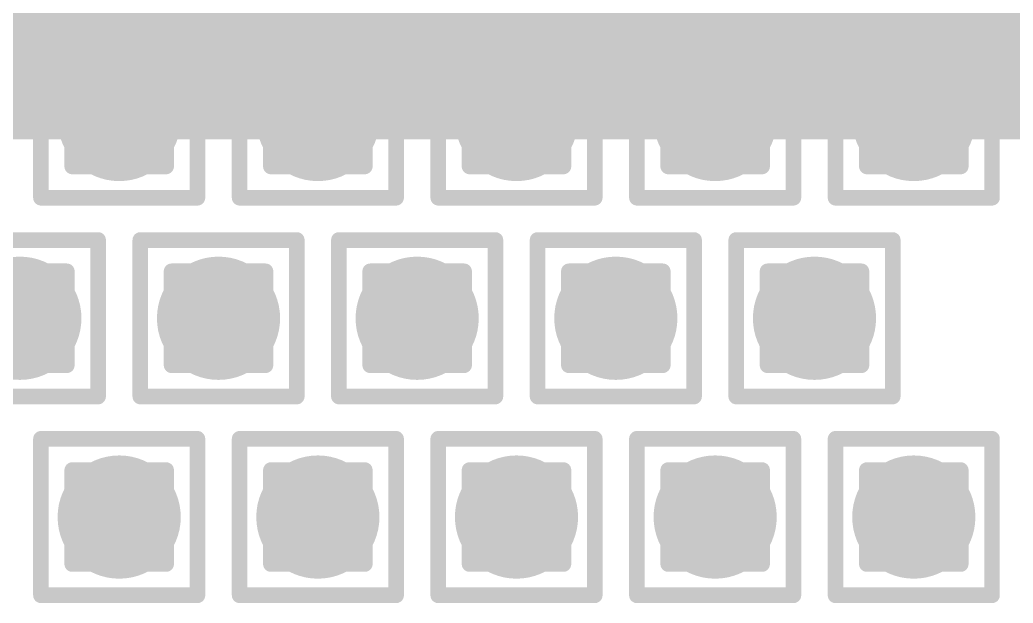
# Model space of a CAD drawing. Header units: inches. Extents: x -18 to 5357, y -8 to 5291.
# Drawn here: x 38.997 to 42.222, y 27.447 to 29.34 of the extents above; entities that cross this region are included whole.
import ezdxf

# ---------------------------------------------------------------- set-up
doc = ezdxf.new("R2010")
doc.units = ezdxf.units.IN
for name, color, linetype in [('Bottom Layer', 5, 'Continuous'), ('Drill Drawing', 1, 'Continuous'), ('Ground', 16, 'Continuous'), ('Power', 76, 'Continuous'), ('Top Layer', 1, 'Continuous'), ('Via Holes', 16, 'Continuous')]:
    doc.layers.add(name, color=color, linetype=linetype)

msp = doc.modelspace()

# ---------------------------------------------------------------- hatches: boundary and pattern name
at = {"layer": 'Bottom Layer'}
h = msp.add_hatch(color=5, dxfattribs=at)
edge = h.paths.add_edge_path()
edge.add_arc((39.3192, 29.017), 0.2, 0, 360)
h = msp.add_hatch(color=5, dxfattribs=at)
edge = h.paths.add_edge_path()
edge.add_arc((39.9644, 29.017), 0.2, 0, 360)
h = msp.add_hatch(color=5, dxfattribs=at)
edge = h.paths.add_edge_path()
edge.add_arc((40.6095, 29.017), 0.2, 0, 360)
h = msp.add_hatch(color=5, dxfattribs=at)
edge = h.paths.add_edge_path()
edge.add_arc((41.2547, 29.017), 0.2, 0, 360)
h = msp.add_hatch(color=5, dxfattribs=at)
edge = h.paths.add_edge_path()
edge.add_arc((41.8998, 29.017), 0.2, 0, 360)
h = msp.add_hatch(color=5, dxfattribs=at)
edge = h.paths.add_edge_path()
edge.add_arc((38.9966, 28.3718), 0.2, 0, 360)
h = msp.add_hatch(color=5, dxfattribs=at)
edge = h.paths.add_edge_path()
edge.add_arc((39.6418, 28.3718), 0.2, 0, 360)
h = msp.add_hatch(color=5, dxfattribs=at)
edge = h.paths.add_edge_path()
edge.add_arc((40.2869, 28.3718), 0.2, 0, 360)
h = msp.add_hatch(color=5, dxfattribs=at)
edge = h.paths.add_edge_path()
edge.add_arc((40.9321, 28.3718), 0.2, 0, 360)
h = msp.add_hatch(color=5, dxfattribs=at)
edge = h.paths.add_edge_path()
edge.add_arc((41.5773, 28.3718), 0.2, 0, 360)
h = msp.add_hatch(color=5, dxfattribs=at)
edge = h.paths.add_edge_path()
edge.add_arc((39.3192, 27.7266), 0.2, 0, 360)
h = msp.add_hatch(color=5, dxfattribs=at)
edge = h.paths.add_edge_path()
edge.add_arc((39.9644, 27.7266), 0.2, 0, 360)
h = msp.add_hatch(color=5, dxfattribs=at)
edge = h.paths.add_edge_path()
edge.add_arc((40.6095, 27.7266), 0.2, 0, 360)
h = msp.add_hatch(color=5, dxfattribs=at)
edge = h.paths.add_edge_path()
edge.add_arc((41.2547, 27.7266), 0.2, 0, 360)
h = msp.add_hatch(color=5, dxfattribs=at)
edge = h.paths.add_edge_path()
edge.add_arc((41.8998, 27.7266), 0.2, 0, 360)
at = {"layer": 'Ground'}
h = msp.add_hatch(color=16, dxfattribs=at)
edge = h.paths.add_edge_path()
edge.add_arc((39.3192, 29.017), 0.2, 0, 360)
h = msp.add_hatch(color=16, dxfattribs=at)
edge = h.paths.add_edge_path()
edge.add_arc((39.9644, 29.017), 0.2, 0, 360)
h = msp.add_hatch(color=16, dxfattribs=at)
edge = h.paths.add_edge_path()
edge.add_arc((40.6095, 29.017), 0.2, 0, 360)
h = msp.add_hatch(color=16, dxfattribs=at)
edge = h.paths.add_edge_path()
edge.add_arc((41.2547, 29.017), 0.2, 0, 360)
h = msp.add_hatch(color=16, dxfattribs=at)
edge = h.paths.add_edge_path()
edge.add_arc((41.8998, 29.017), 0.2, 0, 360)
h = msp.add_hatch(color=16, dxfattribs=at)
edge = h.paths.add_edge_path()
edge.add_arc((38.9966, 28.3718), 0.2, 0, 360)
h = msp.add_hatch(color=16, dxfattribs=at)
edge = h.paths.add_edge_path()
edge.add_arc((39.6418, 28.3718), 0.2, 0, 360)
h = msp.add_hatch(color=16, dxfattribs=at)
edge = h.paths.add_edge_path()
edge.add_arc((40.2869, 28.3718), 0.2, 0, 360)
h = msp.add_hatch(color=16, dxfattribs=at)
edge = h.paths.add_edge_path()
edge.add_arc((40.9321, 28.3718), 0.2, 0, 360)
h = msp.add_hatch(color=16, dxfattribs=at)
edge = h.paths.add_edge_path()
edge.add_arc((41.5773, 28.3718), 0.2, 0, 360)
h = msp.add_hatch(color=16, dxfattribs=at)
edge = h.paths.add_edge_path()
edge.add_arc((39.3192, 27.7266), 0.2, 0, 360)
h = msp.add_hatch(color=16, dxfattribs=at)
edge = h.paths.add_edge_path()
edge.add_arc((39.9644, 27.7266), 0.2, 0, 360)
h = msp.add_hatch(color=16, dxfattribs=at)
edge = h.paths.add_edge_path()
edge.add_arc((40.6095, 27.7266), 0.2, 0, 360)
h = msp.add_hatch(color=16, dxfattribs=at)
edge = h.paths.add_edge_path()
edge.add_arc((41.2547, 27.7266), 0.2, 0, 360)
h = msp.add_hatch(color=16, dxfattribs=at)
edge = h.paths.add_edge_path()
edge.add_arc((41.8998, 27.7266), 0.2, 0, 360)
at = {"layer": 'Power'}
h = msp.add_hatch(color=76, dxfattribs=at)
edge = h.paths.add_edge_path()
edge.add_arc((39.3192, 29.017), 0.2, 0, 360)
h = msp.add_hatch(color=76, dxfattribs=at)
edge = h.paths.add_edge_path()
edge.add_arc((39.9644, 29.017), 0.2, 0, 360)
h = msp.add_hatch(color=76, dxfattribs=at)
edge = h.paths.add_edge_path()
edge.add_arc((40.6095, 29.017), 0.2, 0, 360)
h = msp.add_hatch(color=76, dxfattribs=at)
edge = h.paths.add_edge_path()
edge.add_arc((41.2547, 29.017), 0.2, 0, 360)
h = msp.add_hatch(color=76, dxfattribs=at)
edge = h.paths.add_edge_path()
edge.add_arc((41.8998, 29.017), 0.2, 0, 360)
h = msp.add_hatch(color=76, dxfattribs=at)
edge = h.paths.add_edge_path()
edge.add_arc((38.9966, 28.3718), 0.2, 0, 360)
h = msp.add_hatch(color=76, dxfattribs=at)
edge = h.paths.add_edge_path()
edge.add_arc((39.6418, 28.3718), 0.2, 0, 360)
h = msp.add_hatch(color=76, dxfattribs=at)
edge = h.paths.add_edge_path()
edge.add_arc((40.2869, 28.3718), 0.2, 0, 360)
h = msp.add_hatch(color=76, dxfattribs=at)
edge = h.paths.add_edge_path()
edge.add_arc((40.9321, 28.3718), 0.2, 0, 360)
h = msp.add_hatch(color=76, dxfattribs=at)
edge = h.paths.add_edge_path()
edge.add_arc((41.5773, 28.3718), 0.2, 0, 360)
h = msp.add_hatch(color=76, dxfattribs=at)
edge = h.paths.add_edge_path()
edge.add_arc((39.3192, 27.7266), 0.2, 0, 360)
h = msp.add_hatch(color=76, dxfattribs=at)
edge = h.paths.add_edge_path()
edge.add_arc((39.9644, 27.7266), 0.2, 0, 360)
h = msp.add_hatch(color=76, dxfattribs=at)
edge = h.paths.add_edge_path()
edge.add_arc((40.6095, 27.7266), 0.2, 0, 360)
h = msp.add_hatch(color=76, dxfattribs=at)
edge = h.paths.add_edge_path()
edge.add_arc((41.2547, 27.7266), 0.2, 0, 360)
h = msp.add_hatch(color=76, dxfattribs=at)
edge = h.paths.add_edge_path()
edge.add_arc((41.8998, 27.7266), 0.2, 0, 360)
at = {"layer": 'Top Layer'}
msp.add_hatch(color=1, dxfattribs=at).paths.add_polyline_path([(34.0217, 28.9523), (42.7584, 28.9523), (42.7584, 31.6759), (34.0217, 31.6759)])
h = msp.add_hatch(color=1, dxfattribs=at)
edge = h.paths.add_edge_path()
edge.add_arc((39.3192, 29.017), 0.2, 0, 360)
h = msp.add_hatch(color=1, dxfattribs=at)
edge = h.paths.add_edge_path()
edge.add_arc((39.9644, 29.017), 0.2, 0, 360)
h = msp.add_hatch(color=1, dxfattribs=at)
edge = h.paths.add_edge_path()
edge.add_arc((40.6095, 29.017), 0.2, 0, 360)
h = msp.add_hatch(color=1, dxfattribs=at)
edge = h.paths.add_edge_path()
edge.add_arc((41.2547, 29.017), 0.2, 0, 360)
h = msp.add_hatch(color=1, dxfattribs=at)
edge = h.paths.add_edge_path()
edge.add_arc((41.8998, 29.017), 0.2, 0, 360)
h = msp.add_hatch(color=1, dxfattribs=at)
edge = h.paths.add_edge_path()
edge.add_arc((38.9966, 28.3718), 0.2, 0, 360)
h = msp.add_hatch(color=1, dxfattribs=at)
edge = h.paths.add_edge_path()
edge.add_arc((39.6418, 28.3718), 0.2, 0, 360)
h = msp.add_hatch(color=1, dxfattribs=at)
edge = h.paths.add_edge_path()
edge.add_arc((40.2869, 28.3718), 0.2, 0, 360)
h = msp.add_hatch(color=1, dxfattribs=at)
edge = h.paths.add_edge_path()
edge.add_arc((40.9321, 28.3718), 0.2, 0, 360)
h = msp.add_hatch(color=1, dxfattribs=at)
edge = h.paths.add_edge_path()
edge.add_arc((41.5773, 28.3718), 0.2, 0, 360)
h = msp.add_hatch(color=1, dxfattribs=at)
edge = h.paths.add_edge_path()
edge.add_arc((39.3192, 27.7266), 0.2, 0, 360)
h = msp.add_hatch(color=1, dxfattribs=at)
edge = h.paths.add_edge_path()
edge.add_arc((39.9644, 27.7266), 0.2, 0, 360)
h = msp.add_hatch(color=1, dxfattribs=at)
edge = h.paths.add_edge_path()
edge.add_arc((40.6095, 27.7266), 0.2, 0, 360)
h = msp.add_hatch(color=1, dxfattribs=at)
edge = h.paths.add_edge_path()
edge.add_arc((41.2547, 27.7266), 0.2, 0, 360)
h = msp.add_hatch(color=1, dxfattribs=at)
edge = h.paths.add_edge_path()
edge.add_arc((41.8998, 27.7266), 0.2, 0, 360)
at = {"layer": 'Via Holes'}
h = msp.add_hatch(color=7, dxfattribs=at)
edge = h.paths.add_edge_path()
edge.add_arc((39.3192, 29.017), 0.1, 0, 360)
h = msp.add_hatch(color=7, dxfattribs=at)
edge = h.paths.add_edge_path()
edge.add_arc((39.9644, 29.017), 0.1, 0, 360)
h = msp.add_hatch(color=7, dxfattribs=at)
edge = h.paths.add_edge_path()
edge.add_arc((40.6095, 29.017), 0.1, 0, 360)
h = msp.add_hatch(color=7, dxfattribs=at)
edge = h.paths.add_edge_path()
edge.add_arc((41.2547, 29.017), 0.1, 0, 360)
h = msp.add_hatch(color=7, dxfattribs=at)
edge = h.paths.add_edge_path()
edge.add_arc((41.8998, 29.017), 0.1, 0, 360)
h = msp.add_hatch(color=7, dxfattribs=at)
edge = h.paths.add_edge_path()
edge.add_arc((38.9966, 28.3718), 0.1, 0, 360)
h = msp.add_hatch(color=7, dxfattribs=at)
edge = h.paths.add_edge_path()
edge.add_arc((39.6418, 28.3718), 0.1, 0, 360)
h = msp.add_hatch(color=7, dxfattribs=at)
edge = h.paths.add_edge_path()
edge.add_arc((40.2869, 28.3718), 0.1, 0, 360)
h = msp.add_hatch(color=7, dxfattribs=at)
edge = h.paths.add_edge_path()
edge.add_arc((40.9321, 28.3718), 0.1, 0, 360)
h = msp.add_hatch(color=7, dxfattribs=at)
edge = h.paths.add_edge_path()
edge.add_arc((41.5773, 28.3718), 0.1, 0, 360)
h = msp.add_hatch(color=7, dxfattribs=at)
edge = h.paths.add_edge_path()
edge.add_arc((39.3192, 27.7266), 0.1, 0, 360)
h = msp.add_hatch(color=7, dxfattribs=at)
edge = h.paths.add_edge_path()
edge.add_arc((39.9644, 27.7266), 0.1, 0, 360)
h = msp.add_hatch(color=7, dxfattribs=at)
edge = h.paths.add_edge_path()
edge.add_arc((40.6095, 27.7266), 0.1, 0, 360)
h = msp.add_hatch(color=7, dxfattribs=at)
edge = h.paths.add_edge_path()
edge.add_arc((41.2547, 27.7266), 0.1, 0, 360)
h = msp.add_hatch(color=7, dxfattribs=at)
edge = h.paths.add_edge_path()
edge.add_arc((41.8998, 27.7266), 0.1, 0, 360)

# ---------------------------------------------------------------- linework, layer by layer
at = {"layer": 'Drill Drawing'}
for points in [[(39.0652, 29.271, 0.0508, 0.0508, 0), (39.5732, 29.271, 0.0508, 0.0508, 0)], [(39.0652, 28.763, 0.0508, 0.0508, 0), (39.0652, 29.271, 0.0508, 0.0508, 0)], [(39.5732, 28.763, 0.0508, 0.0508, 0), (39.5732, 29.271, 0.0508, 0.0508, 0)], [(39.7104, 29.271, 0.0508, 0.0508, 0), (40.2184, 29.271, 0.0508, 0.0508, 0)], [(39.7104, 28.763, 0.0508, 0.0508, 0), (39.7104, 29.271, 0.0508, 0.0508, 0)], [(40.2184, 28.763, 0.0508, 0.0508, 0), (40.2184, 29.271, 0.0508, 0.0508, 0)], [(40.3555, 29.271, 0.0508, 0.0508, 0), (40.8635, 29.271, 0.0508, 0.0508, 0)], [(40.3555, 28.763, 0.0508, 0.0508, 0), (40.3555, 29.271, 0.0508, 0.0508, 0)], [(40.8635, 28.763, 0.0508, 0.0508, 0), (40.8635, 29.271, 0.0508, 0.0508, 0)], [(41.0007, 29.271, 0.0508, 0.0508, 0), (41.5087, 29.271, 0.0508, 0.0508, 0)], [(41.0007, 28.763, 0.0508, 0.0508, 0), (41.0007, 29.271, 0.0508, 0.0508, 0)], [(41.5087, 28.763, 0.0508, 0.0508, 0), (41.5087, 29.271, 0.0508, 0.0508, 0)], [(41.6458, 29.271, 0.0508, 0.0508, 0), (42.1538, 29.271, 0.0508, 0.0508, 0)], [(41.6458, 28.763, 0.0508, 0.0508, 0), (41.6458, 29.271, 0.0508, 0.0508, 0)], [(42.1538, 28.763, 0.0508, 0.0508, 0), (42.1538, 29.271, 0.0508, 0.0508, 0)], [(39.1668, 29.1694, 0.0508, 0.0508, 0), (39.4716, 29.1694, 0.0508, 0.0508, 0)], [(39.1668, 28.8646, 0.0508, 0.0508, 0), (39.1668, 29.1694, 0.0508, 0.0508, 0)], [(39.4716, 28.8646, 0.0508, 0.0508, 0), (39.4716, 29.1694, 0.0508, 0.0508, 0)], [(39.812, 29.1694, 0.0508, 0.0508, 0), (40.1168, 29.1694, 0.0508, 0.0508, 0)], [(39.812, 28.8646, 0.0508, 0.0508, 0), (39.812, 29.1694, 0.0508, 0.0508, 0)], [(40.1168, 28.8646, 0.0508, 0.0508, 0), (40.1168, 29.1694, 0.0508, 0.0508, 0)], [(40.4571, 29.1694, 0.0508, 0.0508, 0), (40.7619, 29.1694, 0.0508, 0.0508, 0)], [(40.4571, 28.8646, 0.0508, 0.0508, 0), (40.4571, 29.1694, 0.0508, 0.0508, 0)], [(40.7619, 28.8646, 0.0508, 0.0508, 0), (40.7619, 29.1694, 0.0508, 0.0508, 0)], [(41.1023, 29.1694, 0.0508, 0.0508, 0), (41.4071, 29.1694, 0.0508, 0.0508, 0)], [(41.1023, 28.8646, 0.0508, 0.0508, 0), (41.1023, 29.1694, 0.0508, 0.0508, 0)], [(41.4071, 28.8646, 0.0508, 0.0508, 0), (41.4071, 29.1694, 0.0508, 0.0508, 0)], [(41.7474, 29.1694, 0.0508, 0.0508, 0), (42.0522, 29.1694, 0.0508, 0.0508, 0)], [(41.7474, 28.8646, 0.0508, 0.0508, 0), (41.7474, 29.1694, 0.0508, 0.0508, 0)], [(42.0522, 28.8646, 0.0508, 0.0508, 0), (42.0522, 29.1694, 0.0508, 0.0508, 0)], [(39.1668, 28.8646, 0.0508, 0.0508, 0), (39.4716, 28.8646, 0.0508, 0.0508, 0)], [(39.812, 28.8646, 0.0508, 0.0508, 0), (40.1168, 28.8646, 0.0508, 0.0508, 0)], [(40.4571, 28.8646, 0.0508, 0.0508, 0), (40.7619, 28.8646, 0.0508, 0.0508, 0)], [(41.1023, 28.8646, 0.0508, 0.0508, 0), (41.4071, 28.8646, 0.0508, 0.0508, 0)], [(41.7474, 28.8646, 0.0508, 0.0508, 0), (42.0522, 28.8646, 0.0508, 0.0508, 0)], [(39.0652, 28.763, 0.0508, 0.0508, 0), (39.5732, 28.763, 0.0508, 0.0508, 0)], [(39.7104, 28.763, 0.0508, 0.0508, 0), (40.2184, 28.763, 0.0508, 0.0508, 0)], [(40.3555, 28.763, 0.0508, 0.0508, 0), (40.8635, 28.763, 0.0508, 0.0508, 0)], [(41.0007, 28.763, 0.0508, 0.0508, 0), (41.5087, 28.763, 0.0508, 0.0508, 0)], [(41.6458, 28.763, 0.0508, 0.0508, 0), (42.1538, 28.763, 0.0508, 0.0508, 0)], [(38.7426, 28.6258, 0.0508, 0.0508, 0), (39.2506, 28.6258, 0.0508, 0.0508, 0)], [(39.2506, 28.1178, 0.0508, 0.0508, 0), (39.2506, 28.6258, 0.0508, 0.0508, 0)], [(39.3878, 28.6258, 0.0508, 0.0508, 0), (39.8958, 28.6258, 0.0508, 0.0508, 0)], [(39.3878, 28.1178, 0.0508, 0.0508, 0), (39.3878, 28.6258, 0.0508, 0.0508, 0)], [(39.8958, 28.1178, 0.0508, 0.0508, 0), (39.8958, 28.6258, 0.0508, 0.0508, 0)], [(40.0329, 28.6258, 0.0508, 0.0508, 0), (40.5409, 28.6258, 0.0508, 0.0508, 0)], [(40.0329, 28.1178, 0.0508, 0.0508, 0), (40.0329, 28.6258, 0.0508, 0.0508, 0)], [(40.5409, 28.1178, 0.0508, 0.0508, 0), (40.5409, 28.6258, 0.0508, 0.0508, 0)], [(40.6781, 28.6258, 0.0508, 0.0508, 0), (41.1861, 28.6258, 0.0508, 0.0508, 0)], [(40.6781, 28.1178, 0.0508, 0.0508, 0), (40.6781, 28.6258, 0.0508, 0.0508, 0)], [(41.1861, 28.1178, 0.0508, 0.0508, 0), (41.1861, 28.6258, 0.0508, 0.0508, 0)], [(41.3233, 28.6258, 0.0508, 0.0508, 0), (41.8313, 28.6258, 0.0508, 0.0508, 0)], [(41.3233, 28.1178, 0.0508, 0.0508, 0), (41.3233, 28.6258, 0.0508, 0.0508, 0)], [(41.8313, 28.1178, 0.0508, 0.0508, 0), (41.8313, 28.6258, 0.0508, 0.0508, 0)], [(38.8442, 28.5242, 0.0508, 0.0508, 0), (39.149, 28.5242, 0.0508, 0.0508, 0)], [(39.149, 28.2194, 0.0508, 0.0508, 0), (39.149, 28.5242, 0.0508, 0.0508, 0)], [(39.4894, 28.5242, 0.0508, 0.0508, 0), (39.7942, 28.5242, 0.0508, 0.0508, 0)], [(39.4894, 28.2194, 0.0508, 0.0508, 0), (39.4894, 28.5242, 0.0508, 0.0508, 0)], [(39.7942, 28.2194, 0.0508, 0.0508, 0), (39.7942, 28.5242, 0.0508, 0.0508, 0)], [(40.1345, 28.5242, 0.0508, 0.0508, 0), (40.4393, 28.5242, 0.0508, 0.0508, 0)], [(40.1345, 28.2194, 0.0508, 0.0508, 0), (40.1345, 28.5242, 0.0508, 0.0508, 0)], [(40.4393, 28.2194, 0.0508, 0.0508, 0), (40.4393, 28.5242, 0.0508, 0.0508, 0)], [(40.7797, 28.5242, 0.0508, 0.0508, 0), (41.0845, 28.5242, 0.0508, 0.0508, 0)], [(40.7797, 28.2194, 0.0508, 0.0508, 0), (40.7797, 28.5242, 0.0508, 0.0508, 0)], [(41.0845, 28.2194, 0.0508, 0.0508, 0), (41.0845, 28.5242, 0.0508, 0.0508, 0)], [(41.4249, 28.5242, 0.0508, 0.0508, 0), (41.7297, 28.5242, 0.0508, 0.0508, 0)], [(41.4249, 28.2194, 0.0508, 0.0508, 0), (41.4249, 28.5242, 0.0508, 0.0508, 0)], [(41.7297, 28.2194, 0.0508, 0.0508, 0), (41.7297, 28.5242, 0.0508, 0.0508, 0)], [(38.8442, 28.2194, 0.0508, 0.0508, 0), (39.149, 28.2194, 0.0508, 0.0508, 0)], [(39.4894, 28.2194, 0.0508, 0.0508, 0), (39.7942, 28.2194, 0.0508, 0.0508, 0)], [(40.1345, 28.2194, 0.0508, 0.0508, 0), (40.4393, 28.2194, 0.0508, 0.0508, 0)], [(40.7797, 28.2194, 0.0508, 0.0508, 0), (41.0845, 28.2194, 0.0508, 0.0508, 0)], [(41.4249, 28.2194, 0.0508, 0.0508, 0), (41.7297, 28.2194, 0.0508, 0.0508, 0)], [(38.7426, 28.1178, 0.0508, 0.0508, 0), (39.2506, 28.1178, 0.0508, 0.0508, 0)], [(39.3878, 28.1178, 0.0508, 0.0508, 0), (39.8958, 28.1178, 0.0508, 0.0508, 0)], [(40.0329, 28.1178, 0.0508, 0.0508, 0), (40.5409, 28.1178, 0.0508, 0.0508, 0)], [(40.6781, 28.1178, 0.0508, 0.0508, 0), (41.1861, 28.1178, 0.0508, 0.0508, 0)], [(41.3233, 28.1178, 0.0508, 0.0508, 0), (41.8313, 28.1178, 0.0508, 0.0508, 0)], [(39.0652, 27.9806, 0.0508, 0.0508, 0), (39.5732, 27.9806, 0.0508, 0.0508, 0)], [(39.0652, 27.4726, 0.0508, 0.0508, 0), (39.0652, 27.9806, 0.0508, 0.0508, 0)], [(39.5732, 27.4726, 0.0508, 0.0508, 0), (39.5732, 27.9806, 0.0508, 0.0508, 0)], [(39.7104, 27.9806, 0.0508, 0.0508, 0), (40.2184, 27.9806, 0.0508, 0.0508, 0)], [(39.7104, 27.4726, 0.0508, 0.0508, 0), (39.7104, 27.9806, 0.0508, 0.0508, 0)], [(40.2184, 27.4726, 0.0508, 0.0508, 0), (40.2184, 27.9806, 0.0508, 0.0508, 0)], [(40.3555, 27.9806, 0.0508, 0.0508, 0), (40.8635, 27.9806, 0.0508, 0.0508, 0)], [(40.3555, 27.4726, 0.0508, 0.0508, 0), (40.3555, 27.9806, 0.0508, 0.0508, 0)], [(40.8635, 27.4726, 0.0508, 0.0508, 0), (40.8635, 27.9806, 0.0508, 0.0508, 0)], [(41.0007, 27.9806, 0.0508, 0.0508, 0), (41.5087, 27.9806, 0.0508, 0.0508, 0)], [(41.0007, 27.4726, 0.0508, 0.0508, 0), (41.0007, 27.9806, 0.0508, 0.0508, 0)], [(41.5087, 27.4726, 0.0508, 0.0508, 0), (41.5087, 27.9806, 0.0508, 0.0508, 0)], [(41.6458, 27.9806, 0.0508, 0.0508, 0), (42.1538, 27.9806, 0.0508, 0.0508, 0)], [(41.6458, 27.4726, 0.0508, 0.0508, 0), (41.6458, 27.9806, 0.0508, 0.0508, 0)], [(42.1538, 27.4726, 0.0508, 0.0508, 0), (42.1538, 27.9806, 0.0508, 0.0508, 0)], [(39.1668, 27.879, 0.0508, 0.0508, 0), (39.4716, 27.879, 0.0508, 0.0508, 0)], [(39.1668, 27.5742, 0.0508, 0.0508, 0), (39.1668, 27.879, 0.0508, 0.0508, 0)], [(39.4716, 27.5742, 0.0508, 0.0508, 0), (39.4716, 27.879, 0.0508, 0.0508, 0)], [(39.812, 27.879, 0.0508, 0.0508, 0), (40.1168, 27.879, 0.0508, 0.0508, 0)], [(39.812, 27.5742, 0.0508, 0.0508, 0), (39.812, 27.879, 0.0508, 0.0508, 0)], [(40.1168, 27.5742, 0.0508, 0.0508, 0), (40.1168, 27.879, 0.0508, 0.0508, 0)], [(40.4571, 27.879, 0.0508, 0.0508, 0), (40.7619, 27.879, 0.0508, 0.0508, 0)], [(40.4571, 27.5742, 0.0508, 0.0508, 0), (40.4571, 27.879, 0.0508, 0.0508, 0)], [(40.7619, 27.5742, 0.0508, 0.0508, 0), (40.7619, 27.879, 0.0508, 0.0508, 0)], [(41.1023, 27.879, 0.0508, 0.0508, 0), (41.4071, 27.879, 0.0508, 0.0508, 0)], [(41.1023, 27.5742, 0.0508, 0.0508, 0), (41.1023, 27.879, 0.0508, 0.0508, 0)], [(41.4071, 27.5742, 0.0508, 0.0508, 0), (41.4071, 27.879, 0.0508, 0.0508, 0)], [(41.7474, 27.879, 0.0508, 0.0508, 0), (42.0522, 27.879, 0.0508, 0.0508, 0)], [(41.7474, 27.5742, 0.0508, 0.0508, 0), (41.7474, 27.879, 0.0508, 0.0508, 0)], [(42.0522, 27.5742, 0.0508, 0.0508, 0), (42.0522, 27.879, 0.0508, 0.0508, 0)], [(39.1668, 27.5742, 0.0508, 0.0508, 0), (39.4716, 27.5742, 0.0508, 0.0508, 0)], [(39.812, 27.5742, 0.0508, 0.0508, 0), (40.1168, 27.5742, 0.0508, 0.0508, 0)], [(40.4571, 27.5742, 0.0508, 0.0508, 0), (40.7619, 27.5742, 0.0508, 0.0508, 0)], [(41.1023, 27.5742, 0.0508, 0.0508, 0), (41.4071, 27.5742, 0.0508, 0.0508, 0)], [(41.7474, 27.5742, 0.0508, 0.0508, 0), (42.0522, 27.5742, 0.0508, 0.0508, 0)], [(39.0652, 27.4726, 0.0508, 0.0508, 0), (39.5732, 27.4726, 0.0508, 0.0508, 0)], [(39.7104, 27.4726, 0.0508, 0.0508, 0), (40.2184, 27.4726, 0.0508, 0.0508, 0)], [(40.3555, 27.4726, 0.0508, 0.0508, 0), (40.8635, 27.4726, 0.0508, 0.0508, 0)], [(41.0007, 27.4726, 0.0508, 0.0508, 0), (41.5087, 27.4726, 0.0508, 0.0508, 0)], [(41.6458, 27.4726, 0.0508, 0.0508, 0), (42.1538, 27.4726, 0.0508, 0.0508, 0)]]:
    msp.add_lwpolyline(points, format="xyseb", dxfattribs=at)
for points in [[(39.0525, 29.271, 0.0254, 0.0254, 1), (39.0779, 29.271, 0.0254, 0.0254, 1)], [(39.0525, 29.271, 0.0254, 0.0254, 1), (39.0779, 29.271, 0.0254, 0.0254, 1)], [(39.5605, 29.271, 0.0254, 0.0254, 1), (39.5859, 29.271, 0.0254, 0.0254, 1)], [(39.5605, 29.271, 0.0254, 0.0254, 1), (39.5859, 29.271, 0.0254, 0.0254, 1)], [(39.6977, 29.271, 0.0254, 0.0254, 1), (39.7231, 29.271, 0.0254, 0.0254, 1)], [(39.6977, 29.271, 0.0254, 0.0254, 1), (39.7231, 29.271, 0.0254, 0.0254, 1)], [(40.2057, 29.271, 0.0254, 0.0254, 1), (40.2311, 29.271, 0.0254, 0.0254, 1)], [(40.2057, 29.271, 0.0254, 0.0254, 1), (40.2311, 29.271, 0.0254, 0.0254, 1)], [(40.3428, 29.271, 0.0254, 0.0254, 1), (40.3682, 29.271, 0.0254, 0.0254, 1)], [(40.3428, 29.271, 0.0254, 0.0254, 1), (40.3682, 29.271, 0.0254, 0.0254, 1)], [(40.8508, 29.271, 0.0254, 0.0254, 1), (40.8762, 29.271, 0.0254, 0.0254, 1)], [(40.8508, 29.271, 0.0254, 0.0254, 1), (40.8762, 29.271, 0.0254, 0.0254, 1)], [(40.988, 29.271, 0.0254, 0.0254, 1), (41.0134, 29.271, 0.0254, 0.0254, 1)], [(40.988, 29.271, 0.0254, 0.0254, 1), (41.0134, 29.271, 0.0254, 0.0254, 1)], [(41.496, 29.271, 0.0254, 0.0254, 1), (41.5214, 29.271, 0.0254, 0.0254, 1)], [(41.496, 29.271, 0.0254, 0.0254, 1), (41.5214, 29.271, 0.0254, 0.0254, 1)], [(41.6331, 29.271, 0.0254, 0.0254, 1), (41.6585, 29.271, 0.0254, 0.0254, 1)], [(41.6331, 29.271, 0.0254, 0.0254, 1), (41.6585, 29.271, 0.0254, 0.0254, 1)], [(42.1411, 29.271, 0.0254, 0.0254, 1), (42.1665, 29.271, 0.0254, 0.0254, 1)], [(42.1411, 29.271, 0.0254, 0.0254, 1), (42.1665, 29.271, 0.0254, 0.0254, 1)], [(39.1541, 29.1694, 0.0254, 0.0254, 1), (39.1795, 29.1694, 0.0254, 0.0254, 1)], [(39.1541, 29.1694, 0.0254, 0.0254, 1), (39.1795, 29.1694, 0.0254, 0.0254, 1)], [(39.4589, 29.1694, 0.0254, 0.0254, 1), (39.4843, 29.1694, 0.0254, 0.0254, 1)], [(39.4589, 29.1694, 0.0254, 0.0254, 1), (39.4843, 29.1694, 0.0254, 0.0254, 1)], [(39.7993, 29.1694, 0.0254, 0.0254, 1), (39.8247, 29.1694, 0.0254, 0.0254, 1)], [(39.7993, 29.1694, 0.0254, 0.0254, 1), (39.8247, 29.1694, 0.0254, 0.0254, 1)], [(40.1041, 29.1694, 0.0254, 0.0254, 1), (40.1295, 29.1694, 0.0254, 0.0254, 1)], [(40.1041, 29.1694, 0.0254, 0.0254, 1), (40.1295, 29.1694, 0.0254, 0.0254, 1)], [(40.4444, 29.1694, 0.0254, 0.0254, 1), (40.4698, 29.1694, 0.0254, 0.0254, 1)], [(40.4444, 29.1694, 0.0254, 0.0254, 1), (40.4698, 29.1694, 0.0254, 0.0254, 1)], [(40.7492, 29.1694, 0.0254, 0.0254, 1), (40.7746, 29.1694, 0.0254, 0.0254, 1)], [(40.7492, 29.1694, 0.0254, 0.0254, 1), (40.7746, 29.1694, 0.0254, 0.0254, 1)], [(41.0896, 29.1694, 0.0254, 0.0254, 1), (41.115, 29.1694, 0.0254, 0.0254, 1)], [(41.0896, 29.1694, 0.0254, 0.0254, 1), (41.115, 29.1694, 0.0254, 0.0254, 1)], [(41.3944, 29.1694, 0.0254, 0.0254, 1), (41.4198, 29.1694, 0.0254, 0.0254, 1)], [(41.3944, 29.1694, 0.0254, 0.0254, 1), (41.4198, 29.1694, 0.0254, 0.0254, 1)], [(41.7347, 29.1694, 0.0254, 0.0254, 1), (41.7601, 29.1694, 0.0254, 0.0254, 1)], [(41.7347, 29.1694, 0.0254, 0.0254, 1), (41.7601, 29.1694, 0.0254, 0.0254, 1)], [(42.0395, 29.1694, 0.0254, 0.0254, 1), (42.0649, 29.1694, 0.0254, 0.0254, 1)], [(42.0395, 29.1694, 0.0254, 0.0254, 1), (42.0649, 29.1694, 0.0254, 0.0254, 1)], [(39.1541, 28.8646, 0.0254, 0.0254, 1), (39.1795, 28.8646, 0.0254, 0.0254, 1)], [(39.1541, 28.8646, 0.0254, 0.0254, 1), (39.1795, 28.8646, 0.0254, 0.0254, 1)], [(39.4589, 28.8646, 0.0254, 0.0254, 1), (39.4843, 28.8646, 0.0254, 0.0254, 1)], [(39.4589, 28.8646, 0.0254, 0.0254, 1), (39.4843, 28.8646, 0.0254, 0.0254, 1)], [(39.7993, 28.8646, 0.0254, 0.0254, 1), (39.8247, 28.8646, 0.0254, 0.0254, 1)], [(39.7993, 28.8646, 0.0254, 0.0254, 1), (39.8247, 28.8646, 0.0254, 0.0254, 1)], [(40.1041, 28.8646, 0.0254, 0.0254, 1), (40.1295, 28.8646, 0.0254, 0.0254, 1)], [(40.1041, 28.8646, 0.0254, 0.0254, 1), (40.1295, 28.8646, 0.0254, 0.0254, 1)], [(40.4444, 28.8646, 0.0254, 0.0254, 1), (40.4698, 28.8646, 0.0254, 0.0254, 1)], [(40.4444, 28.8646, 0.0254, 0.0254, 1), (40.4698, 28.8646, 0.0254, 0.0254, 1)], [(40.7492, 28.8646, 0.0254, 0.0254, 1), (40.7746, 28.8646, 0.0254, 0.0254, 1)], [(40.7492, 28.8646, 0.0254, 0.0254, 1), (40.7746, 28.8646, 0.0254, 0.0254, 1)], [(41.0896, 28.8646, 0.0254, 0.0254, 1), (41.115, 28.8646, 0.0254, 0.0254, 1)], [(41.0896, 28.8646, 0.0254, 0.0254, 1), (41.115, 28.8646, 0.0254, 0.0254, 1)], [(41.3944, 28.8646, 0.0254, 0.0254, 1), (41.4198, 28.8646, 0.0254, 0.0254, 1)], [(41.3944, 28.8646, 0.0254, 0.0254, 1), (41.4198, 28.8646, 0.0254, 0.0254, 1)], [(41.7347, 28.8646, 0.0254, 0.0254, 1), (41.7601, 28.8646, 0.0254, 0.0254, 1)], [(41.7347, 28.8646, 0.0254, 0.0254, 1), (41.7601, 28.8646, 0.0254, 0.0254, 1)], [(42.0395, 28.8646, 0.0254, 0.0254, 1), (42.0649, 28.8646, 0.0254, 0.0254, 1)], [(42.0395, 28.8646, 0.0254, 0.0254, 1), (42.0649, 28.8646, 0.0254, 0.0254, 1)], [(39.0525, 28.763, 0.0254, 0.0254, 1), (39.0779, 28.763, 0.0254, 0.0254, 1)], [(39.0525, 28.763, 0.0254, 0.0254, 1), (39.0779, 28.763, 0.0254, 0.0254, 1)], [(39.5605, 28.763, 0.0254, 0.0254, 1), (39.5859, 28.763, 0.0254, 0.0254, 1)], [(39.5605, 28.763, 0.0254, 0.0254, 1), (39.5859, 28.763, 0.0254, 0.0254, 1)], [(39.6977, 28.763, 0.0254, 0.0254, 1), (39.7231, 28.763, 0.0254, 0.0254, 1)], [(39.6977, 28.763, 0.0254, 0.0254, 1), (39.7231, 28.763, 0.0254, 0.0254, 1)], [(40.2057, 28.763, 0.0254, 0.0254, 1), (40.2311, 28.763, 0.0254, 0.0254, 1)], [(40.2057, 28.763, 0.0254, 0.0254, 1), (40.2311, 28.763, 0.0254, 0.0254, 1)], [(40.3428, 28.763, 0.0254, 0.0254, 1), (40.3682, 28.763, 0.0254, 0.0254, 1)], [(40.3428, 28.763, 0.0254, 0.0254, 1), (40.3682, 28.763, 0.0254, 0.0254, 1)], [(40.8508, 28.763, 0.0254, 0.0254, 1), (40.8762, 28.763, 0.0254, 0.0254, 1)], [(40.8508, 28.763, 0.0254, 0.0254, 1), (40.8762, 28.763, 0.0254, 0.0254, 1)], [(40.988, 28.763, 0.0254, 0.0254, 1), (41.0134, 28.763, 0.0254, 0.0254, 1)], [(40.988, 28.763, 0.0254, 0.0254, 1), (41.0134, 28.763, 0.0254, 0.0254, 1)], [(41.496, 28.763, 0.0254, 0.0254, 1), (41.5214, 28.763, 0.0254, 0.0254, 1)], [(41.496, 28.763, 0.0254, 0.0254, 1), (41.5214, 28.763, 0.0254, 0.0254, 1)], [(41.6331, 28.763, 0.0254, 0.0254, 1), (41.6585, 28.763, 0.0254, 0.0254, 1)], [(41.6331, 28.763, 0.0254, 0.0254, 1), (41.6585, 28.763, 0.0254, 0.0254, 1)], [(42.1411, 28.763, 0.0254, 0.0254, 1), (42.1665, 28.763, 0.0254, 0.0254, 1)], [(42.1411, 28.763, 0.0254, 0.0254, 1), (42.1665, 28.763, 0.0254, 0.0254, 1)], [(39.2379, 28.6258, 0.0254, 0.0254, 1), (39.2633, 28.6258, 0.0254, 0.0254, 1)], [(39.2379, 28.6258, 0.0254, 0.0254, 1), (39.2633, 28.6258, 0.0254, 0.0254, 1)], [(39.3751, 28.6258, 0.0254, 0.0254, 1), (39.4005, 28.6258, 0.0254, 0.0254, 1)], [(39.3751, 28.6258, 0.0254, 0.0254, 1), (39.4005, 28.6258, 0.0254, 0.0254, 1)], [(39.8831, 28.6258, 0.0254, 0.0254, 1), (39.9085, 28.6258, 0.0254, 0.0254, 1)], [(39.8831, 28.6258, 0.0254, 0.0254, 1), (39.9085, 28.6258, 0.0254, 0.0254, 1)], [(40.0202, 28.6258, 0.0254, 0.0254, 1), (40.0456, 28.6258, 0.0254, 0.0254, 1)], [(40.0202, 28.6258, 0.0254, 0.0254, 1), (40.0456, 28.6258, 0.0254, 0.0254, 1)], [(40.5282, 28.6258, 0.0254, 0.0254, 1), (40.5536, 28.6258, 0.0254, 0.0254, 1)], [(40.5282, 28.6258, 0.0254, 0.0254, 1), (40.5536, 28.6258, 0.0254, 0.0254, 1)], [(40.6654, 28.6258, 0.0254, 0.0254, 1), (40.6908, 28.6258, 0.0254, 0.0254, 1)], [(40.6654, 28.6258, 0.0254, 0.0254, 1), (40.6908, 28.6258, 0.0254, 0.0254, 1)], [(41.1734, 28.6258, 0.0254, 0.0254, 1), (41.1988, 28.6258, 0.0254, 0.0254, 1)], [(41.1734, 28.6258, 0.0254, 0.0254, 1), (41.1988, 28.6258, 0.0254, 0.0254, 1)], [(41.3106, 28.6258, 0.0254, 0.0254, 1), (41.336, 28.6258, 0.0254, 0.0254, 1)], [(41.3106, 28.6258, 0.0254, 0.0254, 1), (41.336, 28.6258, 0.0254, 0.0254, 1)], [(41.8186, 28.6258, 0.0254, 0.0254, 1), (41.844, 28.6258, 0.0254, 0.0254, 1)], [(41.8186, 28.6258, 0.0254, 0.0254, 1), (41.844, 28.6258, 0.0254, 0.0254, 1)], [(39.1363, 28.5242, 0.0254, 0.0254, 1), (39.1617, 28.5242, 0.0254, 0.0254, 1)], [(39.1363, 28.5242, 0.0254, 0.0254, 1), (39.1617, 28.5242, 0.0254, 0.0254, 1)], [(39.4767, 28.5242, 0.0254, 0.0254, 1), (39.5021, 28.5242, 0.0254, 0.0254, 1)], [(39.4767, 28.5242, 0.0254, 0.0254, 1), (39.5021, 28.5242, 0.0254, 0.0254, 1)], [(39.7815, 28.5242, 0.0254, 0.0254, 1), (39.8069, 28.5242, 0.0254, 0.0254, 1)], [(39.7815, 28.5242, 0.0254, 0.0254, 1), (39.8069, 28.5242, 0.0254, 0.0254, 1)], [(40.1218, 28.5242, 0.0254, 0.0254, 1), (40.1472, 28.5242, 0.0254, 0.0254, 1)], [(40.1218, 28.5242, 0.0254, 0.0254, 1), (40.1472, 28.5242, 0.0254, 0.0254, 1)], [(40.4266, 28.5242, 0.0254, 0.0254, 1), (40.452, 28.5242, 0.0254, 0.0254, 1)], [(40.4266, 28.5242, 0.0254, 0.0254, 1), (40.452, 28.5242, 0.0254, 0.0254, 1)], [(40.767, 28.5242, 0.0254, 0.0254, 1), (40.7924, 28.5242, 0.0254, 0.0254, 1)], [(40.767, 28.5242, 0.0254, 0.0254, 1), (40.7924, 28.5242, 0.0254, 0.0254, 1)], [(41.0718, 28.5242, 0.0254, 0.0254, 1), (41.0972, 28.5242, 0.0254, 0.0254, 1)], [(41.0718, 28.5242, 0.0254, 0.0254, 1), (41.0972, 28.5242, 0.0254, 0.0254, 1)], [(41.4122, 28.5242, 0.0254, 0.0254, 1), (41.4376, 28.5242, 0.0254, 0.0254, 1)], [(41.4122, 28.5242, 0.0254, 0.0254, 1), (41.4376, 28.5242, 0.0254, 0.0254, 1)], [(41.717, 28.5242, 0.0254, 0.0254, 1), (41.7424, 28.5242, 0.0254, 0.0254, 1)], [(41.717, 28.5242, 0.0254, 0.0254, 1), (41.7424, 28.5242, 0.0254, 0.0254, 1)], [(39.1363, 28.2194, 0.0254, 0.0254, 1), (39.1617, 28.2194, 0.0254, 0.0254, 1)], [(39.1363, 28.2194, 0.0254, 0.0254, 1), (39.1617, 28.2194, 0.0254, 0.0254, 1)], [(39.4767, 28.2194, 0.0254, 0.0254, 1), (39.5021, 28.2194, 0.0254, 0.0254, 1)], [(39.4767, 28.2194, 0.0254, 0.0254, 1), (39.5021, 28.2194, 0.0254, 0.0254, 1)], [(39.7815, 28.2194, 0.0254, 0.0254, 1), (39.8069, 28.2194, 0.0254, 0.0254, 1)], [(39.7815, 28.2194, 0.0254, 0.0254, 1), (39.8069, 28.2194, 0.0254, 0.0254, 1)], [(40.1218, 28.2194, 0.0254, 0.0254, 1), (40.1472, 28.2194, 0.0254, 0.0254, 1)], [(40.1218, 28.2194, 0.0254, 0.0254, 1), (40.1472, 28.2194, 0.0254, 0.0254, 1)], [(40.4266, 28.2194, 0.0254, 0.0254, 1), (40.452, 28.2194, 0.0254, 0.0254, 1)], [(40.4266, 28.2194, 0.0254, 0.0254, 1), (40.452, 28.2194, 0.0254, 0.0254, 1)], [(40.767, 28.2194, 0.0254, 0.0254, 1), (40.7924, 28.2194, 0.0254, 0.0254, 1)], [(40.767, 28.2194, 0.0254, 0.0254, 1), (40.7924, 28.2194, 0.0254, 0.0254, 1)], [(41.0718, 28.2194, 0.0254, 0.0254, 1), (41.0972, 28.2194, 0.0254, 0.0254, 1)], [(41.0718, 28.2194, 0.0254, 0.0254, 1), (41.0972, 28.2194, 0.0254, 0.0254, 1)], [(41.4122, 28.2194, 0.0254, 0.0254, 1), (41.4376, 28.2194, 0.0254, 0.0254, 1)], [(41.4122, 28.2194, 0.0254, 0.0254, 1), (41.4376, 28.2194, 0.0254, 0.0254, 1)], [(41.717, 28.2194, 0.0254, 0.0254, 1), (41.7424, 28.2194, 0.0254, 0.0254, 1)], [(41.717, 28.2194, 0.0254, 0.0254, 1), (41.7424, 28.2194, 0.0254, 0.0254, 1)], [(39.2379, 28.1178, 0.0254, 0.0254, 1), (39.2633, 28.1178, 0.0254, 0.0254, 1)], [(39.2379, 28.1178, 0.0254, 0.0254, 1), (39.2633, 28.1178, 0.0254, 0.0254, 1)], [(39.3751, 28.1178, 0.0254, 0.0254, 1), (39.4005, 28.1178, 0.0254, 0.0254, 1)], [(39.3751, 28.1178, 0.0254, 0.0254, 1), (39.4005, 28.1178, 0.0254, 0.0254, 1)], [(39.8831, 28.1178, 0.0254, 0.0254, 1), (39.9085, 28.1178, 0.0254, 0.0254, 1)], [(39.8831, 28.1178, 0.0254, 0.0254, 1), (39.9085, 28.1178, 0.0254, 0.0254, 1)], [(40.0202, 28.1178, 0.0254, 0.0254, 1), (40.0456, 28.1178, 0.0254, 0.0254, 1)], [(40.0202, 28.1178, 0.0254, 0.0254, 1), (40.0456, 28.1178, 0.0254, 0.0254, 1)], [(40.5282, 28.1178, 0.0254, 0.0254, 1), (40.5536, 28.1178, 0.0254, 0.0254, 1)], [(40.5282, 28.1178, 0.0254, 0.0254, 1), (40.5536, 28.1178, 0.0254, 0.0254, 1)], [(40.6654, 28.1178, 0.0254, 0.0254, 1), (40.6908, 28.1178, 0.0254, 0.0254, 1)], [(40.6654, 28.1178, 0.0254, 0.0254, 1), (40.6908, 28.1178, 0.0254, 0.0254, 1)], [(41.1734, 28.1178, 0.0254, 0.0254, 1), (41.1988, 28.1178, 0.0254, 0.0254, 1)], [(41.1734, 28.1178, 0.0254, 0.0254, 1), (41.1988, 28.1178, 0.0254, 0.0254, 1)], [(41.3106, 28.1178, 0.0254, 0.0254, 1), (41.336, 28.1178, 0.0254, 0.0254, 1)], [(41.3106, 28.1178, 0.0254, 0.0254, 1), (41.336, 28.1178, 0.0254, 0.0254, 1)], [(41.8186, 28.1178, 0.0254, 0.0254, 1), (41.844, 28.1178, 0.0254, 0.0254, 1)], [(41.8186, 28.1178, 0.0254, 0.0254, 1), (41.844, 28.1178, 0.0254, 0.0254, 1)], [(39.0525, 27.9806, 0.0254, 0.0254, 1), (39.0779, 27.9806, 0.0254, 0.0254, 1)], [(39.0525, 27.9806, 0.0254, 0.0254, 1), (39.0779, 27.9806, 0.0254, 0.0254, 1)], [(39.5605, 27.9806, 0.0254, 0.0254, 1), (39.5859, 27.9806, 0.0254, 0.0254, 1)], [(39.5605, 27.9806, 0.0254, 0.0254, 1), (39.5859, 27.9806, 0.0254, 0.0254, 1)], [(39.6977, 27.9806, 0.0254, 0.0254, 1), (39.7231, 27.9806, 0.0254, 0.0254, 1)], [(39.6977, 27.9806, 0.0254, 0.0254, 1), (39.7231, 27.9806, 0.0254, 0.0254, 1)], [(40.2057, 27.9806, 0.0254, 0.0254, 1), (40.2311, 27.9806, 0.0254, 0.0254, 1)], [(40.2057, 27.9806, 0.0254, 0.0254, 1), (40.2311, 27.9806, 0.0254, 0.0254, 1)], [(40.3428, 27.9806, 0.0254, 0.0254, 1), (40.3682, 27.9806, 0.0254, 0.0254, 1)], [(40.3428, 27.9806, 0.0254, 0.0254, 1), (40.3682, 27.9806, 0.0254, 0.0254, 1)], [(40.8508, 27.9806, 0.0254, 0.0254, 1), (40.8762, 27.9806, 0.0254, 0.0254, 1)], [(40.8508, 27.9806, 0.0254, 0.0254, 1), (40.8762, 27.9806, 0.0254, 0.0254, 1)], [(40.988, 27.9806, 0.0254, 0.0254, 1), (41.0134, 27.9806, 0.0254, 0.0254, 1)], [(40.988, 27.9806, 0.0254, 0.0254, 1), (41.0134, 27.9806, 0.0254, 0.0254, 1)], [(41.496, 27.9806, 0.0254, 0.0254, 1), (41.5214, 27.9806, 0.0254, 0.0254, 1)], [(41.496, 27.9806, 0.0254, 0.0254, 1), (41.5214, 27.9806, 0.0254, 0.0254, 1)], [(41.6331, 27.9806, 0.0254, 0.0254, 1), (41.6585, 27.9806, 0.0254, 0.0254, 1)], [(41.6331, 27.9806, 0.0254, 0.0254, 1), (41.6585, 27.9806, 0.0254, 0.0254, 1)], [(42.1411, 27.9806, 0.0254, 0.0254, 1), (42.1665, 27.9806, 0.0254, 0.0254, 1)], [(42.1411, 27.9806, 0.0254, 0.0254, 1), (42.1665, 27.9806, 0.0254, 0.0254, 1)], [(39.1541, 27.879, 0.0254, 0.0254, 1), (39.1795, 27.879, 0.0254, 0.0254, 1)], [(39.1541, 27.879, 0.0254, 0.0254, 1), (39.1795, 27.879, 0.0254, 0.0254, 1)], [(39.4589, 27.879, 0.0254, 0.0254, 1), (39.4843, 27.879, 0.0254, 0.0254, 1)], [(39.4589, 27.879, 0.0254, 0.0254, 1), (39.4843, 27.879, 0.0254, 0.0254, 1)], [(39.7993, 27.879, 0.0254, 0.0254, 1), (39.8247, 27.879, 0.0254, 0.0254, 1)], [(39.7993, 27.879, 0.0254, 0.0254, 1), (39.8247, 27.879, 0.0254, 0.0254, 1)], [(40.1041, 27.879, 0.0254, 0.0254, 1), (40.1295, 27.879, 0.0254, 0.0254, 1)], [(40.1041, 27.879, 0.0254, 0.0254, 1), (40.1295, 27.879, 0.0254, 0.0254, 1)], [(40.4444, 27.879, 0.0254, 0.0254, 1), (40.4698, 27.879, 0.0254, 0.0254, 1)], [(40.4444, 27.879, 0.0254, 0.0254, 1), (40.4698, 27.879, 0.0254, 0.0254, 1)], [(40.7492, 27.879, 0.0254, 0.0254, 1), (40.7746, 27.879, 0.0254, 0.0254, 1)], [(40.7492, 27.879, 0.0254, 0.0254, 1), (40.7746, 27.879, 0.0254, 0.0254, 1)], [(41.0896, 27.879, 0.0254, 0.0254, 1), (41.115, 27.879, 0.0254, 0.0254, 1)], [(41.0896, 27.879, 0.0254, 0.0254, 1), (41.115, 27.879, 0.0254, 0.0254, 1)], [(41.3944, 27.879, 0.0254, 0.0254, 1), (41.4198, 27.879, 0.0254, 0.0254, 1)], [(41.3944, 27.879, 0.0254, 0.0254, 1), (41.4198, 27.879, 0.0254, 0.0254, 1)], [(41.7347, 27.879, 0.0254, 0.0254, 1), (41.7601, 27.879, 0.0254, 0.0254, 1)], [(41.7347, 27.879, 0.0254, 0.0254, 1), (41.7601, 27.879, 0.0254, 0.0254, 1)], [(42.0395, 27.879, 0.0254, 0.0254, 1), (42.0649, 27.879, 0.0254, 0.0254, 1)], [(42.0395, 27.879, 0.0254, 0.0254, 1), (42.0649, 27.879, 0.0254, 0.0254, 1)], [(39.1541, 27.5742, 0.0254, 0.0254, 1), (39.1795, 27.5742, 0.0254, 0.0254, 1)], [(39.1541, 27.5742, 0.0254, 0.0254, 1), (39.1795, 27.5742, 0.0254, 0.0254, 1)], [(39.4589, 27.5742, 0.0254, 0.0254, 1), (39.4843, 27.5742, 0.0254, 0.0254, 1)], [(39.4589, 27.5742, 0.0254, 0.0254, 1), (39.4843, 27.5742, 0.0254, 0.0254, 1)], [(39.7993, 27.5742, 0.0254, 0.0254, 1), (39.8247, 27.5742, 0.0254, 0.0254, 1)], [(39.7993, 27.5742, 0.0254, 0.0254, 1), (39.8247, 27.5742, 0.0254, 0.0254, 1)], [(40.1041, 27.5742, 0.0254, 0.0254, 1), (40.1295, 27.5742, 0.0254, 0.0254, 1)], [(40.1041, 27.5742, 0.0254, 0.0254, 1), (40.1295, 27.5742, 0.0254, 0.0254, 1)], [(40.4444, 27.5742, 0.0254, 0.0254, 1), (40.4698, 27.5742, 0.0254, 0.0254, 1)], [(40.4444, 27.5742, 0.0254, 0.0254, 1), (40.4698, 27.5742, 0.0254, 0.0254, 1)], [(40.7492, 27.5742, 0.0254, 0.0254, 1), (40.7746, 27.5742, 0.0254, 0.0254, 1)], [(40.7492, 27.5742, 0.0254, 0.0254, 1), (40.7746, 27.5742, 0.0254, 0.0254, 1)], [(41.0896, 27.5742, 0.0254, 0.0254, 1), (41.115, 27.5742, 0.0254, 0.0254, 1)], [(41.0896, 27.5742, 0.0254, 0.0254, 1), (41.115, 27.5742, 0.0254, 0.0254, 1)], [(41.3944, 27.5742, 0.0254, 0.0254, 1), (41.4198, 27.5742, 0.0254, 0.0254, 1)], [(41.3944, 27.5742, 0.0254, 0.0254, 1), (41.4198, 27.5742, 0.0254, 0.0254, 1)], [(41.7347, 27.5742, 0.0254, 0.0254, 1), (41.7601, 27.5742, 0.0254, 0.0254, 1)], [(41.7347, 27.5742, 0.0254, 0.0254, 1), (41.7601, 27.5742, 0.0254, 0.0254, 1)], [(42.0395, 27.5742, 0.0254, 0.0254, 1), (42.0649, 27.5742, 0.0254, 0.0254, 1)], [(42.0395, 27.5742, 0.0254, 0.0254, 1), (42.0649, 27.5742, 0.0254, 0.0254, 1)], [(39.0525, 27.4726, 0.0254, 0.0254, 1), (39.0779, 27.4726, 0.0254, 0.0254, 1)], [(39.0525, 27.4726, 0.0254, 0.0254, 1), (39.0779, 27.4726, 0.0254, 0.0254, 1)], [(39.5605, 27.4726, 0.0254, 0.0254, 1), (39.5859, 27.4726, 0.0254, 0.0254, 1)], [(39.5605, 27.4726, 0.0254, 0.0254, 1), (39.5859, 27.4726, 0.0254, 0.0254, 1)], [(39.6977, 27.4726, 0.0254, 0.0254, 1), (39.7231, 27.4726, 0.0254, 0.0254, 1)], [(39.6977, 27.4726, 0.0254, 0.0254, 1), (39.7231, 27.4726, 0.0254, 0.0254, 1)], [(40.2057, 27.4726, 0.0254, 0.0254, 1), (40.2311, 27.4726, 0.0254, 0.0254, 1)], [(40.2057, 27.4726, 0.0254, 0.0254, 1), (40.2311, 27.4726, 0.0254, 0.0254, 1)], [(40.3428, 27.4726, 0.0254, 0.0254, 1), (40.3682, 27.4726, 0.0254, 0.0254, 1)], [(40.3428, 27.4726, 0.0254, 0.0254, 1), (40.3682, 27.4726, 0.0254, 0.0254, 1)], [(40.8508, 27.4726, 0.0254, 0.0254, 1), (40.8762, 27.4726, 0.0254, 0.0254, 1)], [(40.8508, 27.4726, 0.0254, 0.0254, 1), (40.8762, 27.4726, 0.0254, 0.0254, 1)], [(40.988, 27.4726, 0.0254, 0.0254, 1), (41.0134, 27.4726, 0.0254, 0.0254, 1)], [(40.988, 27.4726, 0.0254, 0.0254, 1), (41.0134, 27.4726, 0.0254, 0.0254, 1)], [(41.496, 27.4726, 0.0254, 0.0254, 1), (41.5214, 27.4726, 0.0254, 0.0254, 1)], [(41.496, 27.4726, 0.0254, 0.0254, 1), (41.5214, 27.4726, 0.0254, 0.0254, 1)], [(41.6331, 27.4726, 0.0254, 0.0254, 1), (41.6585, 27.4726, 0.0254, 0.0254, 1)], [(41.6331, 27.4726, 0.0254, 0.0254, 1), (41.6585, 27.4726, 0.0254, 0.0254, 1)], [(42.1411, 27.4726, 0.0254, 0.0254, 1), (42.1665, 27.4726, 0.0254, 0.0254, 1)], [(42.1411, 27.4726, 0.0254, 0.0254, 1), (42.1665, 27.4726, 0.0254, 0.0254, 1)]]:
    msp.add_lwpolyline(points, format="xyseb", close=True, dxfattribs=at)

doc.saveas('drawing.dxf')
